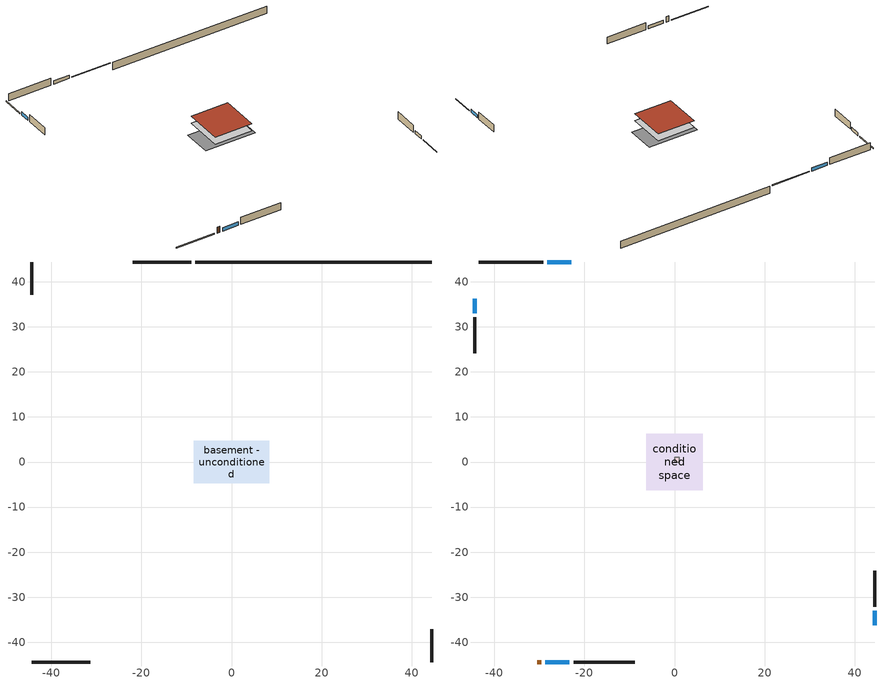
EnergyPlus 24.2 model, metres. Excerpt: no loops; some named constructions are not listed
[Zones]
basement - unconditioned
 floor foundation (Slab1 construction): -8.43,-4.68 -8.43,4.68 8.43,4.68 8.43,-4.68 z-2.13
 wall outside (RimJoist1 construction): -8.97,44.38 -21.95,44.38 z0.3:0.61
 wall outside (RimJoist2 construction): 44.38,-44.38 44.38,-37.16 z0.3:0.61
 wall outside (RimJoist3 construction): -44.38,-44.38 -31.4,-44.38 z0.3:0.61
 wall outside (RimJoist4 construction): -44.38,44.38 -44.38,37.16 z0.3:0.61
 wall foundation (FoundationWall1 construction): 44.38,44.38 -8.04,44.38 z-2.13:0.3
central ac and furnace airloop ret air zone
 floor adiabatic (AdiabaticConst): 0,0 0,1 1,1 1,0 z0
 wall adiabatic (AdiabaticConst): 0,1 0,0 1,0 1,1 0,1 z0:1
 ceiling adiabatic (AdiabaticConst): 1,0 1,1 0,1 0,0 z1
conditioned space
 floor to basement - unconditioned (Floor1 construction): -6.28,-6.28 -6.28,6.28 6.28,6.28 6.28,-6.28 z0.3
 wall outside (AdiabaticWallConstruction 1): -30.47,-44.38 -29.56,-44.38 z0.3:2.34
 wall outside (AdiabaticWallConstruction): -22.88,44.38 -28.2,44.38 / -28.63,-44.38 -23.31,-44.38 z0.3:1.46; 44.38,-36.23 44.38,-33.02 / -44.38,36.23 -44.38,33.02 z0.3:1.37
 wall outside (Wall1 construction): -29.13,44.38 -43.46,44.38 z0.3:2.74
 wall outside (Wall2 construction): 44.38,-32.09 44.38,-24.13 z0.3:2.74
 wall outside (Wall3 construction): -22.38,-44.38 -8.82,-44.38 z0.3:2.74
 wall outside (Wall4 construction): -44.38,32.09 -44.38,24.13 z0.3:2.74
 window (WindowConstruction): -22.88,44.38 -28.2,44.38 z0.3:1.46
 window (WindowConstruction 1): 44.38,-36.23 44.38,-33.02 z0.3:1.37
 window (WindowConstruction 2): -28.63,-44.38 -23.31,-44.38 z0.3:1.46
 window (WindowConstruction 3): -44.38,36.23 -44.38,33.02 z0.3:1.37
 door (Door): -30.47,-44.38 -29.56,-44.38 z0.3:2.34
 roof outside (Roof1 construction): -6.28,6.28 -6.28,-6.28 6.28,-6.28 6.28,6.28 z2.74
[Material] Roughness=Rough; Thermal Absorptance=0.9
Name | Thickness {m} | Conductivity {W/m-K} | Density {kg/m3} | Specific Heat {J/kg-K} | Solar Absorptance | Visible Absorptance
floor covering | 0.0127 | 0.0433444 | 54.468 | 1339.84 | 0.6 | 0.6
floor stud and cavity | 0.1397 | 0.923637 | 92.3553 | 1139.71 | 0.7 | 0.7
osb sheathing 0.75 in. | 0.01905 | 0.115458 | 512.64 | 1214.23 | 0.7 | 0.7
[Construction]
Floor1 construction Reversed: floor covering, osb sheathing 0.75 in., floor stud and cavity
[EnergyManagementSystem:Subroutine]
central_ac_and_furnace_airloop_0_duct_subroutine: Set AH_MFR = central_ac_and_furnace_airloop_AH_MFR / 1; If AH_MFR > 0; Set AH_Tout = central_ac_and_furnace_airloop_AH_Tout; Set AH_Wout = central_ac_and_furnace_airloop_AH_Wout; Set RA_T = central_ac_and_furnace_airloop_RA_T; Set RA_W = central_ac_and_furnace_airloop_Ra_W; Set Fan_RTF = central_ac_and_furnace_airloop_Fan_RTF; Set DZ_T = central_ac_and_furnace_airloop_0_DZ_T; Set DZ_W = central_ac_and_furnace_airloop_0_DZ_W; Set AH_VFR = central_ac_and_furnace_airloop_AH_VFR / 1; Set h_SA = (@HFnTdbW AH_Tout AH_Wout); Set h_RA = (@HFnTdbW RA_T RA_W); Set h_fg = (@HfgAirFnWTdb AH_Wout AH_Tout); Set h_DZ = (@HFnTdbW DZ_T DZ_W); Set air_cp = 1006.0; Set f_sup = 0.133; Set f_ret = 0.067; Set sup_lk_mfr = f_sup * AH_MFR; Set ret_lk_mfr = f_ret * AH_MFR; Set SupTotLkToCond = sup_lk_mfr*(h_RA - h_SA); Set SupLatLkToCond = sup_lk_mfr*h_fg*(RA_W-AH_Wout); Set SupSensLkToCond = SupTotLkToCond-SupLatLkToCond; Set supply_ua = 142.257; Set eTm = 0-((Fan_RTF/(AH_MFR*air_cp))*supply_ua); Set t_sup = DZ_T+((AH_Tout-DZ_T)*(@Exp eTm)); Set SupCondToCond = AH_MFR*air_cp*(t_sup-AH_Tout); Set SupCondToDZ = 0-SupCondToCond; Set return_ua = 26.344; Set eTm = 0-((Fan_RTF/(AH_MFR*air_cp))*return_ua); Set t_ret = DZ_T+((RA_T-DZ_T)*(@Exp eTm)); Set RetCondToRP = AH_MFR*air_cp*(t_ret-RA_T); Set RetCondToDZ = 0-RetCondToRP; Set RetLatLkToRP = 0; Set RetSensLkToRP = ret_lk_mfr*air_cp*(DZ_T-RA_T); Set SupTotLkToDZ = sup_lk_mfr*(h_SA-h_DZ); Set SupLatLkToDZ = sup_lk_mfr*h_fg*(AH_Wout-DZ_W); Set SupSensLkToDZ = SupTotLkToDZ-SupLatLkToDZ; Set FracOutsideToCond = 0.5; Set FracOutsideToDZ = 0.0; Set FracCondToOutside = 0.0; Set FracDZToOutside = 0.5; Set FracDZToCond = 0.5; Set FracCondToDZ = 0.0; Set lk_imbal_vfr = @ABS(f_sup - f_ret) * AH_VFR; Set ImbalLkCondToDZ = lk_imbal_vfr * FracCondToDZ; Set ImbalLkDZToCond = lk_imbal_vfr * FracDZToCond; Set ImbalLkOutsideToCond = lk_imbal_vfr * FracOutsideToCond; Set ImbalLkOutsideToDZ = lk_imbal_vfr * FracOutsideToDZ; Set ImbalLkCondToOutside = lk_imbal_vfr * FracCondToOutside; Set ImbalLkDZToOutside = lk_imbal_vfr * FracDZToOutside; Else; Set SupLatLkToCond = 0; Set SupSensLkToCond = 0; Set SupCondToCond = 0; Set RetCondToRP = 0; Set RetLatLkToRP = 0; Set RetSensLkToRP = 0; Set RetCondToDZ = 0; Set SupCondToDZ = 0; Set SupLatLkToDZ = 0; Set SupSensLkToDZ = 0; Set ImbalLkCondToDZ = 0; Set ImbalLkDZToCond = 0; Set ImbalLkOutsideToCond = 0; Set ImbalLkOutsideToDZ = 0; Set ImbalLkCondToOutside = 0; Set ImbalLkDZToOutside = 0; EndIf; Set central_ac_and_furnace_airloop_0_SupLatLkToCond = SupLatLkToCond; Set central_ac_and_furnace_airloop_0_SupSensLkToCond = SupSensLkToCond; Set central_ac_and_furnace_airloop_0_SupCondToLv = SupCondToCond; Set central_ac_and_furnace_airloop_0_RetCondToRP = RetCondToRP; Set central_ac_and_furnace_airloop_0_RetLatLkToRP = RetLatLkToRP; Set central_ac_and_furnace_airloop_0_RetSensLkToRP = RetSensLkToRP; Set central_ac_and_furnace_airloop_0_RetCondToDZ = RetCondToDZ; Set central_ac_and_furnace_airloop_0_SupCondToDZ = SupCondToDZ; Set central_ac_and_furnace_airloop_0_SupLatLkToDZ = SupLatLkToDZ; Set central_ac_and_furnace_airloop_0_SupSensLkToDZ = SupSensLkToDZ; Set central_ac_and_furnace_airloop_0_ZoneMixCondToDZ = ImbalLkCondToDZ; Set central_ac_and_furnace_airloop_0_ZoneMixDZToCond = ImbalLkDZToCond; Set central_ac_and_furnace_airloop_0_DuctImbalLkSupFanEquivCond = ImbalLkCondToOutside; Set central_ac_and_furnace_airloop_0_DuctImbalLkExhFanEquivCond = ImbalLkOutsideToCond; Set central_ac_and_furnace_airloop_0_DuctImbalLkSupFanEquivDZ = ImbalLkDZToOutside; Set central_ac_and_furnace_airloop_0_DuctImbalLkExhFanEquivDZ = ImbalLkOutsideToDZ
[EnergyManagementSystem:ProgramCallingManager]
total_airflows_program_calling_manager: EndOfZoneTimestepAfterZoneReporting; total_airflows_program
total_loads_program_calling_manager: EndOfZoneTimestepAfterZoneReporting; total_loads_program
unmet_hours_program_calling_manager: EndOfZoneTimestepBeforeZoneReporting; unmet_hours_program
water_heater_hpwh_EC_adj_ProgramManager: EndOfSystemTimestepBeforeHVACReporting; water_heater_hpwh_EC_adj
water_heater_ProgramManager: InsideHVACSystemIterationLoop; water_heater_Control; water_heater_InletAir
[EnergyManagementSystem:OutputVariable]
Name | EMS Variable | Type of Data in Variable | Update Frequency | EMS Program or Subroutine | Units
central ac and furnace supply fan disaggregate clg | central_ac_and_furnace_supply_fan_clg | Summed | SystemTimestep | central_ac_and_furnace_supply_fan_disaggregate_program | J
central ac and furnace supply fan disaggregate htg primary | central_ac_and_furnace_supply_fan_primary_htg | Summed | SystemTimestep | central_ac_and_furnace_supply_fan_disaggregate_program_1 | J
loads_htg_tot_peakload_outvar; loads_htg_tot_annual_outvar; loads_htg_tot_timeseries_outvar | loads_htg_tot | Summed | ZoneTimestep | total_loads_program | J
loads_clg_tot_peakload_outvar; loads_clg_tot_annual_outvar; loads_clg_tot_timeseries_outvar | loads_clg_tot | Summed | ZoneTimestep | total_loads_program | J
htg_unmet_hours_annual_outvar; htg_unmet_hours_timeseries_outvar | htg_unmet_hours | Summed | ZoneTimestep | unmet_hours_program | hr
clg_unmet_hours_annual_outvar; clg_unmet_hours_timeseries_outvar | clg_unmet_hours | Summed | ZoneTimestep | unmet_hours_program | hr
loads_htg_roofs_annual_outvar; loads_htg_roofs_timeseries_outvar | loads_htg_roofs | Summed | ZoneTimestep | component_loads_program | J
loads_htg_ceilings_annual_outvar; loads_htg_ceilings_timeseries_outvar | loads_htg_ceilings | Summed | ZoneTimestep | component_loads_program | J
loads_htg_walls_annual_outvar; loads_htg_walls_timeseries_outvar | loads_htg_walls | Summed | ZoneTimestep | component_loads_program | J
loads_htg_rim_joists_annual_outvar; loads_htg_rim_joists_timeseries_outvar | loads_htg_rim_joists | Summed | ZoneTimestep | component_loads_program | J
loads_htg_foundation_walls_annual_outvar; loads_htg_foundation_walls_timeseries_outvar | loads_htg_foundation_walls | Summed | ZoneTimestep | component_loads_program | J
loads_htg_doors_annual_outvar; loads_htg_doors_timeseries_outvar | loads_htg_doors | Summed | ZoneTimestep | component_loads_program | J
loads_htg_windows_conduction_annual_outvar; loads_htg_windows_conduction_timeseries_outvar | loads_htg_windows_conduction | Summed | ZoneTimestep | component_loads_program | J
loads_htg_windows_solar_annual_outvar; loads_htg_windows_solar_timeseries_outvar | loads_htg_windows_solar | Summed | ZoneTimestep | component_loads_program | J
loads_htg_skylights_conduction_annual_outvar; loads_htg_skylights_conduction_timeseries_outvar | loads_htg_skylights_conduction | Summed | ZoneTimestep | component_loads_program | J
loads_htg_skylights_solar_annual_outvar; loads_htg_skylights_solar_timeseries_outvar | loads_htg_skylights_solar | Summed | ZoneTimestep | component_loads_program | J
loads_htg_floors_annual_outvar; loads_htg_floors_timeseries_outvar | loads_htg_floors | Summed | ZoneTimestep | component_loads_program | J
loads_htg_slabs_annual_outvar; loads_htg_slabs_timeseries_outvar | loads_htg_slabs | Summed | ZoneTimestep | component_loads_program | J
loads_htg_internal_mass_annual_outvar; loads_htg_internal_mass_timeseries_outvar | loads_htg_internal_mass | Summed | ZoneTimestep | component_loads_program | J
loads_htg_infil_annual_outvar; loads_htg_infil_timeseries_outvar | loads_htg_infil | Summed | ZoneTimestep | component_loads_program | J
loads_htg_natvent_annual_outvar; loads_htg_natvent_timeseries_outvar | loads_htg_natvent | Summed | ZoneTimestep | component_loads_program | J
loads_htg_mechvent_annual_outvar; loads_htg_mechvent_timeseries_outvar | loads_htg_mechvent | Summed | ZoneTimestep | component_loads_program | J
loads_htg_whf_annual_outvar; loads_htg_whf_timeseries_outvar | loads_htg_whf | Summed | ZoneTimestep | component_loads_program | J
loads_htg_ducts_annual_outvar; loads_htg_ducts_timeseries_outvar | loads_htg_ducts | Summed | ZoneTimestep | component_loads_program | J
loads_htg_intgains_annual_outvar; loads_htg_intgains_timeseries_outvar | loads_htg_intgains | Summed | ZoneTimestep | component_loads_program | J
loads_htg_lighting_annual_outvar; loads_htg_lighting_timeseries_outvar | loads_htg_lighting | Summed | ZoneTimestep | component_loads_program | J
loads_clg_roofs_annual_outvar; loads_clg_roofs_timeseries_outvar | loads_clg_roofs | Summed | ZoneTimestep | component_loads_program | J
loads_clg_ceilings_annual_outvar; loads_clg_ceilings_timeseries_outvar | loads_clg_ceilings | Summed | ZoneTimestep | component_loads_program | J
loads_clg_walls_annual_outvar; loads_clg_walls_timeseries_outvar | loads_clg_walls | Summed | ZoneTimestep | component_loads_program | J
loads_clg_rim_joists_annual_outvar; loads_clg_rim_joists_timeseries_outvar | loads_clg_rim_joists | Summed | ZoneTimestep | component_loads_program | J
loads_clg_foundation_walls_annual_outvar; loads_clg_foundation_walls_timeseries_outvar | loads_clg_foundation_walls | Summed | ZoneTimestep | component_loads_program | J
loads_clg_doors_annual_outvar; loads_clg_doors_timeseries_outvar | loads_clg_doors | Summed | ZoneTimestep | component_loads_program | J
loads_clg_windows_conduction_annual_outvar; loads_clg_windows_conduction_timeseries_outvar | loads_clg_windows_conduction | Summed | ZoneTimestep | component_loads_program | J
loads_clg_windows_solar_annual_outvar; loads_clg_windows_solar_timeseries_outvar | loads_clg_windows_solar | Summed | ZoneTimestep | component_loads_program | J
loads_clg_skylights_conduction_annual_outvar; loads_clg_skylights_conduction_timeseries_outvar | loads_clg_skylights_conduction | Summed | ZoneTimestep | component_loads_program | J
loads_clg_skylights_solar_annual_outvar; loads_clg_skylights_solar_timeseries_outvar | loads_clg_skylights_solar | Summed | ZoneTimestep | component_loads_program | J
loads_clg_floors_annual_outvar; loads_clg_floors_timeseries_outvar | loads_clg_floors | Summed | ZoneTimestep | component_loads_program | J
loads_clg_slabs_annual_outvar; loads_clg_slabs_timeseries_outvar | loads_clg_slabs | Summed | ZoneTimestep | component_loads_program | J
loads_clg_internal_mass_annual_outvar; loads_clg_internal_mass_timeseries_outvar | loads_clg_internal_mass | Summed | ZoneTimestep | component_loads_program | J
loads_clg_infil_annual_outvar; loads_clg_infil_timeseries_outvar | loads_clg_infil | Summed | ZoneTimestep | component_loads_program | J
loads_clg_natvent_annual_outvar; loads_clg_natvent_timeseries_outvar | loads_clg_natvent | Summed | ZoneTimestep | component_loads_program | J
loads_clg_mechvent_annual_outvar; loads_clg_mechvent_timeseries_outvar | loads_clg_mechvent | Summed | ZoneTimestep | component_loads_program | J
loads_clg_whf_annual_outvar; loads_clg_whf_timeseries_outvar | loads_clg_whf | Summed | ZoneTimestep | component_loads_program | J
loads_clg_ducts_annual_outvar; loads_clg_ducts_timeseries_outvar | loads_clg_ducts | Summed | ZoneTimestep | component_loads_program | J
loads_clg_intgains_annual_outvar; loads_clg_intgains_timeseries_outvar | loads_clg_intgains | Summed | ZoneTimestep | component_loads_program | J
loads_clg_lighting_annual_outvar; loads_clg_lighting_timeseries_outvar | loads_clg_lighting | Summed | ZoneTimestep | component_loads_program | J
total_infil_flow_rate_timeseries_outvar | total_infil_flow_rate | Averaged | ZoneTimestep | total_airflows_program | m^3/s
total_mechvent_flow_rate_timeseries_outvar | total_mechvent_flow_rate | Averaged | ZoneTimestep | total_airflows_program | m^3/s
total_natvent_flow_rate_timeseries_outvar | total_natvent_flow_rate | Averaged | ZoneTimestep | total_airflows_program | m^3/s
total_whf_flow_rate_timeseries_outvar | total_whf_flow_rate | Averaged | ZoneTimestep | total_airflows_program | m^3/s
[Schedule:Day:Interval]
freezer schedule day 4: No, 01:00, 0.679562, 02:00, 0.662573, 03:00, 0.645584, 04:00, 0.628595, 06:00, 0.611606, 07:00, 0.645584, 08:00, 0.679562, 10:00, 0.696551, 12:00, 0.679562, 15:00, 0.71354, 16:00, 0.696551, 17:00, 0.747518, 18:00, 0.815474, 19:00, 0.849453, 20:00, 0.815474, 21:00, 0.798485, 22:00, 0.781496, 23:00, 0.747518, 24:00, 0.696551
freezer schedule day 5: No, 01:00, 0.675182, 02:00, 0.658303, 03:00, 0.641423, 04:00, 0.624544, 06:00, 0.607664, 07:00, 0.641423, 08:00, 0.675182, 10:00, 0.692062, 12:00, 0.675182, 15:00, 0.708942, 16:00, 0.692062, 17:00, 0.742701, 18:00, 0.810219, 19:00, 0.843978, 20:00, 0.810219, 21:00, 0.793339, 22:00, 0.77646, 23:00, 0.742701, 24:00, 0.692062
freezer schedule day 6: No, 01:00, 0.610949, 02:00, 0.595675, 03:00, 0.580401, 04:00, 0.565128, 06:00, 0.549854, 07:00, 0.580401, 08:00, 0.610949, 10:00, 0.626223, 12:00, 0.610949, 15:00, 0.641496, 16:00, 0.626223, 17:00, 0.672044, 18:00, 0.733139, 19:00, 0.763686, 20:00, 0.733139, 21:00, 0.717865, 22:00, 0.702591, 23:00, 0.672044, 24:00, 0.626223
trans schedule winter=0.85 summer=0.7 day; trans schedule winter=0.85 summer=0.7 day 2: No, 24:00, 0.85
trans schedule winter=0.85 summer=0.7 day 1: No, 24:00, 0.7
trans schedule winter=0.85 summer=0.7 default day; mech vent bath fan 0 schedule default day; mech vent range fan 0 schedule default day; general water use schedule default day; cooling season schedule day; cooling season schedule day 2; cooling season schedule default day; exterior lighting schedule default day; natural vent schedule default day: No, 24:00, 0
mech vent bath fan 0 schedule day: No, 07:00, 0, 08:00, 1, 24:00, 0
mech vent range fan 0 schedule day: No, 18:00, 0, 19:00, 1, 24:00, 0
general water use schedule day: No, 01:00, 0.315068, 03:00, 0.287671, 04:00, 0.342466, 05:00, 0.369863, 06:00, 0.520548, 07:00, 0.60274, 08:00, 0.534247, 10:00, 0.506849, 11:00, 0.465753, 14:00, 0.479452, 15:00, 0.534247, 16:00, 0.589041, 17:00, 0.69863, 18:00, 0.876712, 19:00, 0.890411, 20:00, 0.986301, 21:00, 1, 22:00, 0.863014, 23:00, 0.616438, 24:00, 0.465753
cooling season schedule day 1; natural vent schedule day: No, 24:00, 1
exterior lighting schedule day: No, 01:00, 0.566667, 03:00, 0.524167, 05:00, 0.495833, 06:00, 0.5525, 07:00, 0.623333, 08:00, 0.580833, 09:00, 0.439167, 10:00, 0.354167, 12:00, 0.34, 13:00, 0.354167, 14:00, 0.396667, 15:00, 0.425, 16:00, 0.495833, 17:00, 0.623333, 18:00, 0.793333, 19:00, 0.906667, 20:00, 0.963333, 21:00, 0.991667, 22:00, 0.920833, 23:00, 0.793333, 24:00, 0.665833
exterior lighting schedule day 1: No, 01:00, 0.528571, 03:00, 0.488929, 05:00, 0.4625, 06:00, 0.515357, 07:00, 0.581429, 08:00, 0.541786, 09:00, 0.409643, 10:00, 0.330357, 12:00, 0.317143, 13:00, 0.330357, 14:00, 0.37, 15:00, 0.396429, 16:00, 0.4625, 17:00, 0.581429, 18:00, 0.74, 19:00, 0.845714, 20:00, 0.898571, 21:00, 0.925, 22:00, 0.858929, 23:00, 0.74, 24:00, 0.621071
exterior lighting schedule day 10: No, 01:00, 0.552381, 03:00, 0.510952, 05:00, 0.483333, 06:00, 0.538571, 07:00, 0.607619, 08:00, 0.56619, 09:00, 0.428095, 10:00, 0.345238, 12:00, 0.331429, 13:00, 0.345238, 14:00, 0.386667, 15:00, 0.414286, 16:00, 0.483333, 17:00, 0.607619, 18:00, 0.773333, 19:00, 0.88381, 20:00, 0.939048, 21:00, 0.966667, 22:00, 0.897619, 23:00, 0.773333, 24:00, 0.649048
exterior lighting schedule day 11: No, 01:00, 0.571429, 03:00, 0.528571, 05:00, 0.5, 06:00, 0.557143, 07:00, 0.628571, 08:00, 0.585714, 09:00, 0.442857, 10:00, 0.357143, 12:00, 0.342857, 13:00, 0.357143, 14:00, 0.4, 15:00, 0.428571, 16:00, 0.5, 17:00, 0.628571, 18:00, 0.8, 19:00, 0.914286, 20:00, 0.971429, 21:00, 1, 22:00, 0.928571, 23:00, 0.8, 24:00, 0.671429
exterior lighting schedule day 2: No, 01:00, 0.485714, 03:00, 0.449286, 05:00, 0.425, 06:00, 0.473571, 07:00, 0.534286, 08:00, 0.497857, 09:00, 0.376429, 10:00, 0.303571, 12:00, 0.291429, 13:00, 0.303571, 14:00, 0.34, 15:00, 0.364286, 16:00, 0.425, 17:00, 0.534286, 18:00, 0.68, 19:00, 0.777143, 20:00, 0.825714, 21:00, 0.85, 22:00, 0.789286, 23:00, 0.68, 24:00, 0.570714
exterior lighting schedule day 3: No, 01:00, 0.442857, 03:00, 0.409643, 05:00, 0.3875, 06:00, 0.431786, 07:00, 0.487143, 08:00, 0.453929, 09:00, 0.343214, 10:00, 0.276786, 12:00, 0.265714, 13:00, 0.276786, 14:00, 0.31, 15:00, 0.332143, 16:00, 0.3875, 17:00, 0.487143, 18:00, 0.62, 19:00, 0.708571, 20:00, 0.752857, 21:00, 0.775, 22:00, 0.719643, 23:00, 0.62, 24:00, 0.520357
exterior lighting schedule day 4: No, 01:00, 0.4, 03:00, 0.37, 05:00, 0.35, 06:00, 0.39, 07:00, 0.44, 08:00, 0.41, 09:00, 0.31, 10:00, 0.25, 12:00, 0.24, 13:00, 0.25, 14:00, 0.28, 15:00, 0.3, 16:00, 0.35, 17:00, 0.44, 18:00, 0.56, 19:00, 0.64, 20:00, 0.68, 21:00, 0.7, 22:00, 0.65, 23:00, 0.56, 24:00, 0.47
exterior lighting schedule day 5: No, 01:00, 0.380952, 03:00, 0.352381, 05:00, 0.333333, 06:00, 0.371429, 07:00, 0.419048, 08:00, 0.390476, 09:00, 0.295238, 10:00, 0.238095, 12:00, 0.228571, 13:00, 0.238095, 14:00, 0.266667, 15:00, 0.285714, 16:00, 0.333333, 17:00, 0.419048, 18:00, 0.533333, 19:00, 0.609524, 20:00, 0.647619, 21:00, 0.666667, 22:00, 0.619048, 23:00, 0.533333, 24:00, 0.447619
exterior lighting schedule day 6: No, 01:00, 0.390476, 03:00, 0.36119, 05:00, 0.341667, 06:00, 0.380714, 07:00, 0.429524, 08:00, 0.400238, 09:00, 0.302619, 10:00, 0.244048, 12:00, 0.234286, 13:00, 0.244048, 14:00, 0.273333, 15:00, 0.292857, 16:00, 0.341667, 17:00, 0.429524, 18:00, 0.546667, 19:00, 0.624762, 20:00, 0.66381, 21:00, 0.683333, 22:00, 0.634524, 23:00, 0.546667, 24:00, 0.45881
exterior lighting schedule day 7: No, 01:00, 0.419048, 03:00, 0.387619, 05:00, 0.366667, 06:00, 0.408571, 07:00, 0.460952, 08:00, 0.429524, 09:00, 0.324762, 10:00, 0.261905, 12:00, 0.251429, 13:00, 0.261905, 14:00, 0.293333, 15:00, 0.314286, 16:00, 0.366667, 17:00, 0.460952, 18:00, 0.586667, 19:00, 0.670476, 20:00, 0.712381, 21:00, 0.733333, 22:00, 0.680952, 23:00, 0.586667, 24:00, 0.492381
exterior lighting schedule day 8: No, 01:00, 0.466667, 03:00, 0.431667, 05:00, 0.408333, 06:00, 0.455, 07:00, 0.513333, 08:00, 0.478333, 09:00, 0.361667, 10:00, 0.291667, 12:00, 0.28, 13:00, 0.291667, 14:00, 0.326667, 15:00, 0.35, 16:00, 0.408333, 17:00, 0.513333, 18:00, 0.653333, 19:00, 0.746667, 20:00, 0.793333, 21:00, 0.816667, 22:00, 0.758333, 23:00, 0.653333, 24:00, 0.548333
exterior lighting schedule day 9: No, 01:00, 0.509524, 03:00, 0.47131, 05:00, 0.445833, 06:00, 0.496786, 07:00, 0.560476, 08:00, 0.522262, 09:00, 0.394881, 10:00, 0.318452, 12:00, 0.305714, 13:00, 0.318452, 14:00, 0.356667, 15:00, 0.382143, 16:00, 0.445833, 17:00, 0.560476, 18:00, 0.713333, 19:00, 0.815238, 20:00, 0.86619, 21:00, 0.891667, 22:00, 0.827976, 23:00, 0.713333, 24:00, 0.59869
[Schedule:Week:Daily]
cooling season schedule Week Rule - Jan1-May26: cooling season schedule day, cooling season schedule day, cooling season schedule day, cooling season schedule day, cooling season schedule day, cooling season schedule day, cooling season schedule day, cooling season schedule default day, cooling season schedule default day, cooling season schedule default day, cooling season schedule default day, cooling season schedule default day
cooling season schedule Week Rule - May27-Jun2: cooling season schedule day, cooling season schedule day, cooling season schedule day, cooling season schedule day, cooling season schedule day, cooling season schedule day 1, cooling season schedule day 1, cooling season schedule default day, cooling season schedule default day, cooling season schedule default day, cooling season schedule default day, cooling season schedule default day
cooling season schedule Week Rule - Jun3-Sep29: cooling season schedule day 1, cooling season schedule day 1, cooling season schedule day 1, cooling season schedule day 1, cooling season schedule day 1, cooling season schedule day 1, cooling season schedule day 1, cooling season schedule default day, cooling season schedule default day, cooling season schedule default day, cooling season schedule default day, cooling season schedule default day
cooling season schedule Week Rule - Sep30-Oct6: cooling season schedule day 1, cooling season schedule day 2, cooling season schedule day 2, cooling season schedule day 2, cooling season schedule day 2, cooling season schedule day 2, cooling season schedule day 2, cooling season schedule default day, cooling season schedule default day, cooling season schedule default day, cooling season schedule default day, cooling season schedule default day
cooling season schedule Week Rule - Oct7-Dec31: cooling season schedule day 2, cooling season schedule day 2, cooling season schedule day 2, cooling season schedule day 2, cooling season schedule day 2, cooling season schedule day 2, cooling season schedule day 2, cooling season schedule default day, cooling season schedule default day, cooling season schedule default day, cooling season schedule default day, cooling season schedule default day
natural vent schedule Week Rule - Jan1-Jan6: natural vent schedule day, natural vent schedule day, natural vent schedule default day, natural vent schedule day, natural vent schedule default day, natural vent schedule day, natural vent schedule default day, natural vent schedule default day, natural vent schedule default day, natural vent schedule default day, natural vent schedule default day, natural vent schedule default day
natural vent schedule Week Rule - Jan7-Dec31: natural vent schedule default day, natural vent schedule day, natural vent schedule default day, natural vent schedule day, natural vent schedule default day, natural vent schedule day, natural vent schedule default day, natural vent schedule default day, natural vent schedule default day, natural vent schedule default day, natural vent schedule default day, natural vent schedule default day
[Schedule:Year]
cooling season schedule: cooling season schedule Week Rule - Jan1-May26, 1, 1, 5, 26, cooling season schedule Week Rule - May27-Jun2, 5, 27, 6, 2, cooling season schedule Week Rule - Jun3-Sep29, 6, 3, 9, 29, cooling season schedule Week Rule - Sep30-Oct6, 9, 30, 10, 6, cooling season schedule Week Rule - Oct7-Dec31, 10, 7, 12, 31
natural vent schedule: natural vent schedule Week Rule - Jan1-Jan6, 1, 1, 1, 6, natural vent schedule Week Rule - Jan7-Dec31, 1, 7, 12, 31
[Schedule:File]
hot_water_dishwasher: File=in.schedules.csv; Column Number=6; Rows to Skip at Top=1; Number of Hours of Data=8760; Column Separator=Comma; Interpolate to Timestep=Yes; Minutes per Item=15; Adjust Schedule for Daylight Savings=Yes
